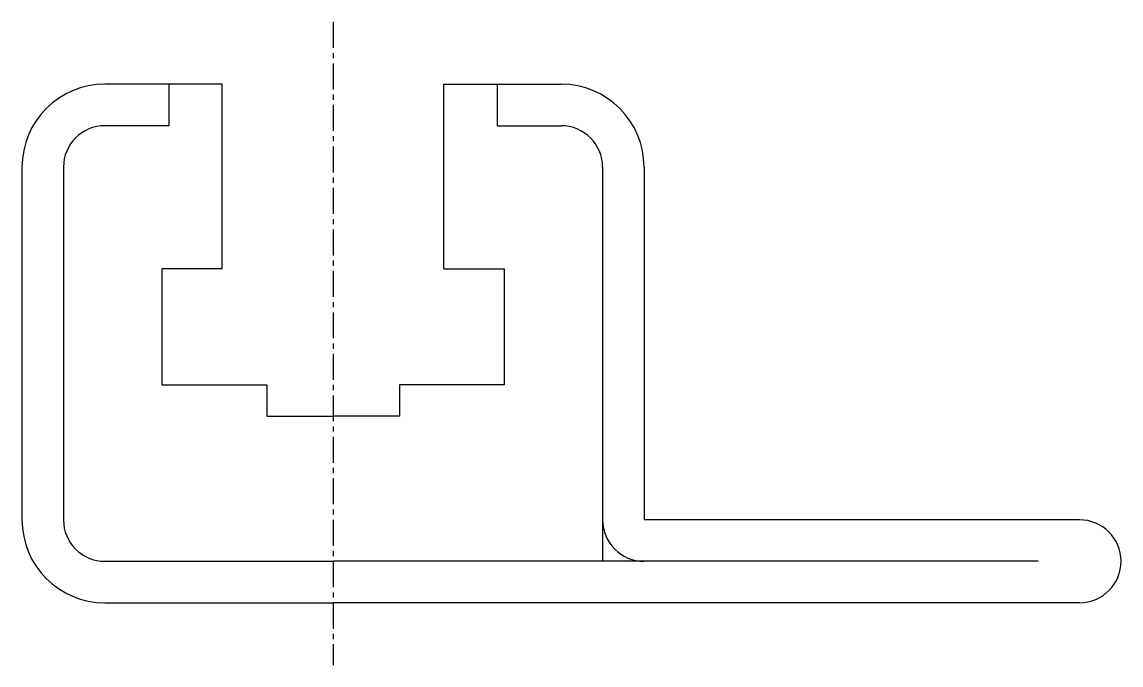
# Model space of a CAD drawing. Extents: x -286 to -207, y -60 to 96.
# Drawn here: x -259.6 to -206.6, y 65.1 to 96.1 of the extents above; entities outside this region: 2.
import ezdxf

# ---------------------------------------------------------------- set-up
doc = ezdxf.new("R2010")
doc.units = 0
doc.linetypes.add('CENTER', pattern=[2, 1.25, -0.25, 0.25, -0.25])
doc.layers.get('0').update_dxf_attribs({"linetype": 'CONTINUOUS'})
doc.layers.add('CENTER', color=1, linetype='CENTER')

msp = doc.modelspace()

# ---------------------------------------------------------------- linework, layer by layer
at = {"color": 7, "linetype": 'CONTINUOUS'}
for p, q in [((-249.925, 93.097), (-255.575, 93.097)), ((-252.495, 93.097), (-252.495, 91.097)), ((-249.925, 84.197), (-249.925, 93.097)), ((-239.225, 84.197), (-239.225, 93.097)), ((-239.225, 93.097), (-233.575, 93.097)), ((-236.655, 93.097), (-236.655, 91.097)), ((-252.495, 91.097), (-255.575, 91.097)), ((-236.655, 91.097), (-233.575, 91.097)), ((-259.575, 89.097), (-259.575, 72.097)), ((-257.575, 89.097), (-257.575, 72.097)), ((-231.575, 89.097), (-231.575, 70.097)), ((-229.575, 89.097), (-229.575, 72.097)), ((-249.925, 84.197), (-252.825, 84.197)), ((-252.825, 84.197), (-252.825, 78.597)), ((-239.225, 84.197), (-236.325, 84.197)), ((-236.325, 84.197), (-236.325, 78.597)), ((-252.825, 78.597), (-247.775, 78.597)), ((-247.775, 78.597), (-247.775, 77.097)), ((-236.325, 78.597), (-241.375, 78.597)), ((-241.375, 78.597), (-241.375, 77.097)), ((-247.775, 77.097), (-244.575, 77.097)), ((-241.375, 77.097), (-244.575, 77.097)), ((-208.575, 72.097), (-229.575, 72.097)), ((-255.575, 70.097), (-244.575, 70.097)), ((-210.575, 70.097), (-244.575, 70.097)), ((-255.575, 68.097), (-244.575, 68.097)), ((-208.575, 68.097), (-244.575, 68.097))]:
    msp.add_line(p, q, dxfattribs=at)
for centre, radius, start, end in [((-255.575, 89.097), 4, 90, 180), ((-233.575, 89.097), 4, 0, 90), ((-255.575, 89.097), 2, 90, 180), ((-233.575, 89.097), 2, 0, 90), ((-255.575, 72.097), 4, 180, 270), ((-255.575, 72.097), 2, 180, 270), ((-229.575, 72.097), 2, 180, 270), ((-208.575, 70.097), 2, 270, 90)]:
    msp.add_arc(centre, radius, start, end, dxfattribs=at)
at = {"layer": 'CENTER', "color": 1, "linetype": 'CENTER'}
msp.add_line((-244.575, 96.097), (-244.575, 65.097), dxfattribs=at)

# ---------------------------------------------------------------- texts
at = {"color": 7, "linetype": 'CONTINUOUS'}
for p in [(-285.987, -49.998), (-285.987, -59.565)]:
    msp.add_text('GDRC50', height=6, dxfattribs=at).set_placement(p)

doc.saveas('drawing.dxf')
